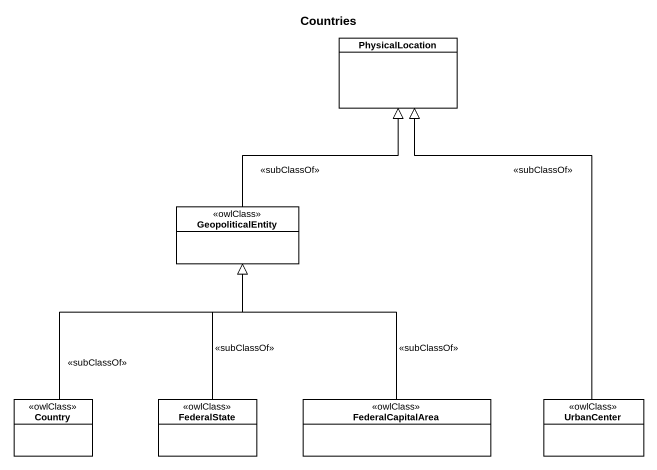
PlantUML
@startuml
title Countries
hide circle
hide empty members
class PhysicalLocation
class GeopoliticalEntity <<owlClass>>
class Country <<owlClass>>
class FederalState <<owlClass>>
class FederalCapitalArea <<owlClass>>
class UrbanCenter <<owlClass>>
GeopoliticalEntity -up-|> PhysicalLocation : <<subClassOf>>
Country -up-|> GeopoliticalEntity : <<subClassOf>>
FederalState -up-|> GeopoliticalEntity : <<subClassOf>>
FederalCapitalArea -up-|> GeopoliticalEntity : <<subClassOf>>
UrbanCenter -up-|> PhysicalLocation : <<subClassOf>>
@enduml
